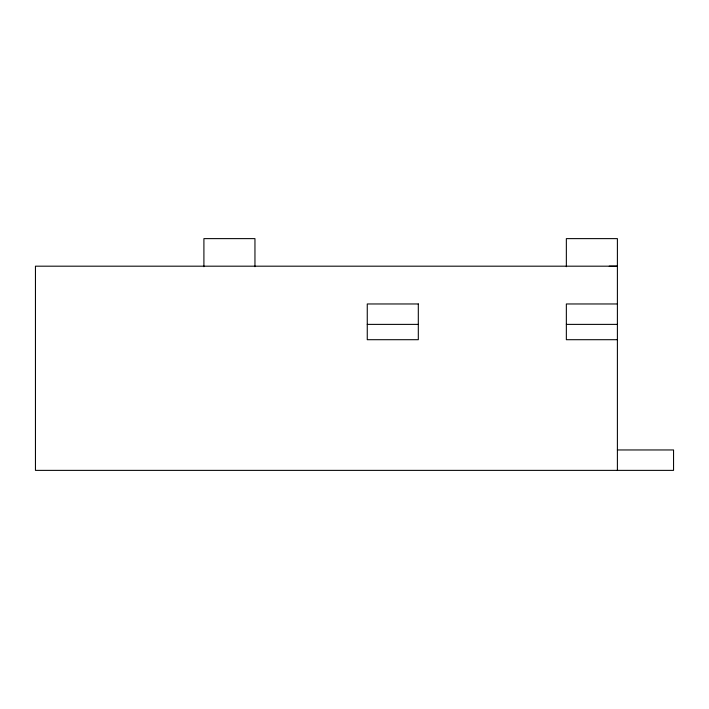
<?xml version="1.0" encoding="UTF-8"?>
<svg xmlns="http://www.w3.org/2000/svg" width="709" height="709" viewBox="0 0 709 709"><rect width="100%" height="100%" fill="white"/><g stroke="black" fill="none" stroke-linecap="round" stroke-linejoin="round"><path stroke-width="1.06" d="M609.226 266.194L617.397 266.185L35.45 266.185L35.45 470.377L673.55 470.377L673.55 449.958L617.397 449.958M617.397 303.966L566.349 303.966L566.349 339.7L617.397 339.7M367.262 324.385L418.31 324.385M566.349 324.385L617.397 324.385M617.397 470.377L617.397 238.623L566.349 238.623L566.349 266.699M254.956 266.699L254.956 238.623L203.908 238.623L203.908 266.699M418.31 303.966L367.262 303.966L367.262 339.7L418.31 339.7L418.31 303.966"/></g></svg>
